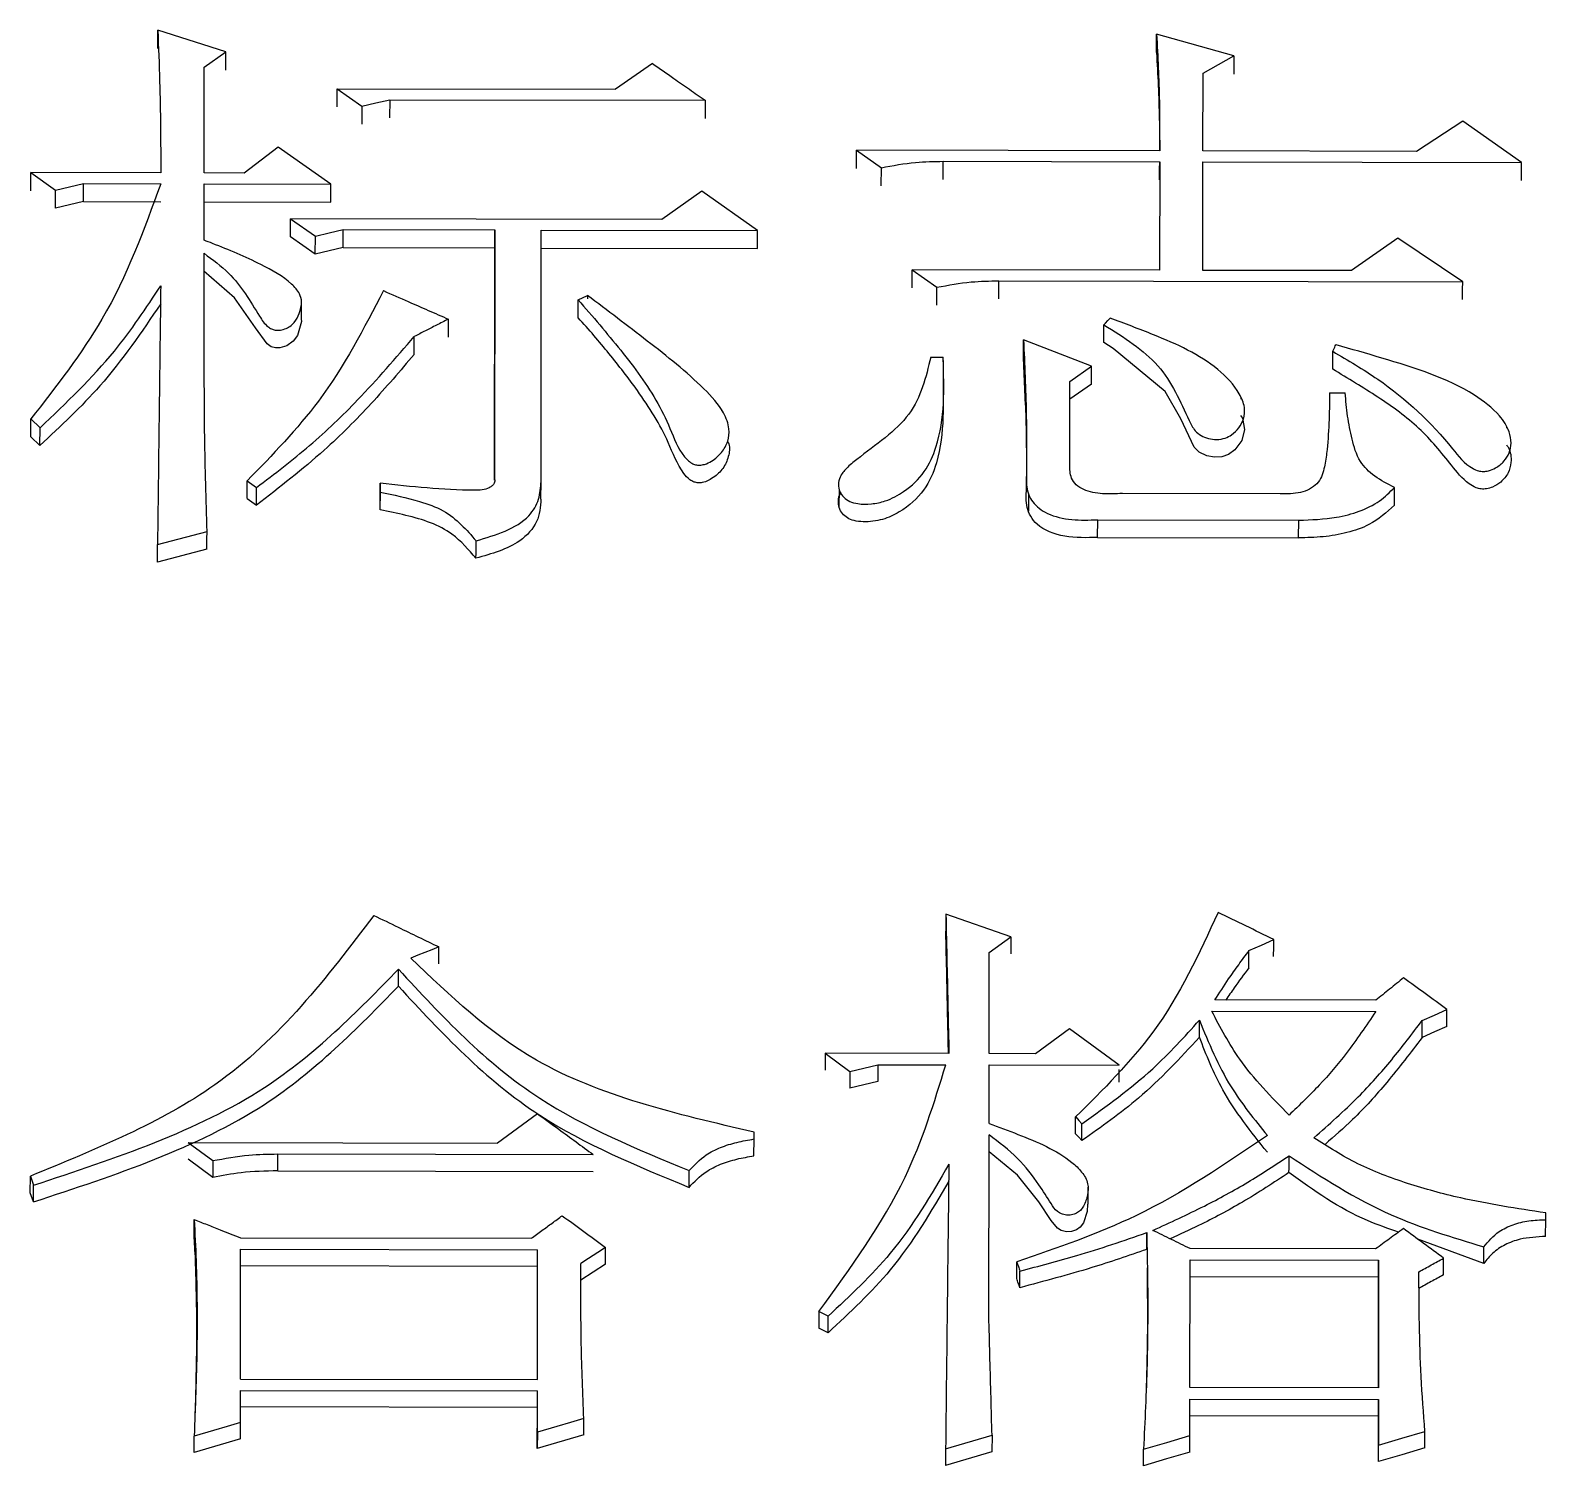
# Model space of a CAD drawing. Header units: millimetres. Extents: x 2271 to 4415, y 823 to 2339.
# Drawn here: x 2764.78 to 2770.08, y 2123.03 to 2128.06 of the extents above; entities that cross this region are included whole.
import ezdxf

# ---------------------------------------------------------------- set-up
doc = ezdxf.new("R2010")
doc.units = ezdxf.units.MM

msp = doc.modelspace()

# ---------------------------------------------------------------- linework, layer by layer
at = {"color": 7, "linetype": 'Continuous', "lineweight": 25}
for p, q in [((2765.4645, 2127.9812), (2765.2265, 2128.057)), ((2768.9909, 2127.9672), (2768.7205, 2128.043)), ((2765.3887, 2127.9285), (2765.4645, 2127.9812)), ((2768.8827, 2127.907), (2768.9909, 2127.9672)), ((2765.3886, 2127.5578), (2765.3887, 2127.9285)), ((2766.9572, 2127.9407), (2766.8274, 2127.8504)), ((2768.8826, 2127.6347), (2768.8827, 2127.907)), ((2765.8536, 2127.7886), (2765.8538, 2127.8521)), ((2765.8538, 2127.8521), (2765.9403, 2127.7915)), ((2765.8538, 2127.8521), (2766.8274, 2127.8504)), ((2766.0377, 2127.814), (2766.0375, 2127.7505)), ((2766.0377, 2127.814), (2767.1411, 2127.812)), ((2769.7913, 2127.7391), (2769.629, 2127.6334)), ((2769.9967, 2127.5948), (2769.7913, 2127.7391)), ((2765.6482, 2127.6483), (2765.5292, 2127.5575)), ((2765.8321, 2127.519), (2765.6482, 2127.6483)), ((2767.6708, 2127.5737), (2767.671, 2127.637)), ((2767.671, 2127.637), (2767.7576, 2127.5762)), ((2768.7311, 2127.635), (2767.671, 2127.637)), ((2769.629, 2127.6334), (2768.8826, 2127.6347)), ((2767.7573, 2127.5129), (2767.7576, 2127.5762)), ((2767.9737, 2127.5352), (2767.9739, 2127.5985)), ((2767.9739, 2127.5985), (2768.7311, 2127.5971)), ((2768.7311, 2127.5971), (2768.7309, 2127.2171)), ((2768.8824, 2127.2168), (2768.8826, 2127.5968)), ((2768.8826, 2127.5968), (2769.9967, 2127.5948)), ((2764.7825, 2127.4957), (2764.7828, 2127.5589)), ((2764.7828, 2127.5589), (2764.8693, 2127.498)), ((2765.2371, 2127.558), (2764.7828, 2127.5589)), ((2764.9664, 2127.4574), (2764.9667, 2127.5206)), ((2764.9667, 2127.5206), (2765.237, 2127.5201)), ((2765.3885, 2127.5198), (2765.8321, 2127.519)), ((2765.3885, 2127.3222), (2765.3885, 2127.5198)), ((2765.5292, 2127.5575), (2765.3886, 2127.5578)), ((2764.8691, 2127.4349), (2764.8693, 2127.498)), ((2767.1301, 2127.4939), (2766.9894, 2127.3954)), ((2767.3248, 2127.3567), (2767.1301, 2127.4939)), ((2764.9664, 2127.4574), (2764.8691, 2127.4349)), ((2764.9664, 2127.4574), (2765.2368, 2127.4569)), ((2765.3883, 2127.4567), (2765.8318, 2127.4558)), ((2765.6911, 2127.3347), (2765.6914, 2127.3977)), ((2765.6914, 2127.3977), (2765.7779, 2127.3367)), ((2766.9894, 2127.3954), (2765.6914, 2127.3977)), ((2765.7776, 2127.2738), (2765.6911, 2127.3347)), ((2765.7776, 2127.2738), (2765.7779, 2127.3367)), ((2765.875, 2127.2964), (2765.8752, 2127.3594)), ((2765.8752, 2127.3594), (2766.4053, 2127.3584)), ((2766.4053, 2127.3584), (2766.4049, 2126.4863)), ((2766.5671, 2126.4783), (2766.5676, 2127.3581)), ((2766.5676, 2127.3581), (2767.3248, 2127.3567)), ((2769.5639, 2127.3298), (2769.4016, 2127.2159)), ((2769.791, 2127.177), (2769.5639, 2127.3298)), ((2765.875, 2127.2964), (2765.7776, 2127.2738)), ((2765.875, 2127.2964), (2766.405, 2127.2954)), ((2766.4047, 2126.4824), (2766.405, 2127.2954)), ((2766.5673, 2127.2951), (2767.3245, 2127.2937)), ((2767.8653, 2127.1559), (2767.8656, 2127.2187)), ((2767.8656, 2127.2187), (2767.9521, 2127.1575)), ((2768.7309, 2127.2171), (2767.8656, 2127.2187)), ((2769.4016, 2127.2159), (2768.8824, 2127.2168)), ((2767.9518, 2127.0948), (2767.9521, 2127.1575)), ((2768.1682, 2127.1173), (2768.1684, 2127.18)), ((2768.1684, 2127.18), (2769.791, 2127.177)), ((2765.7292, 2127.0463), (2765.7294, 2127.1068)), ((2765.7294, 2127.1074), (2765.7294, 2127.1093)), ((2766.6969, 2127.0514), (2766.6972, 2127.114)), ((2766.6973, 2127.1141), (2766.7297, 2127.1293)), ((2766.7296, 2127.1292), (2766.7295, 2127.1171)), ((2768.5358, 2126.9641), (2768.5361, 2127.0266)), ((2766.1236, 2126.9228), (2766.1239, 2126.9853)), ((2768.4928, 2126.8815), (2768.2549, 2126.9737)), ((2767.9302, 2126.9131), (2767.9736, 2126.9131)), ((2767.9735, 2126.9019), (2767.9733, 2126.8507)), ((2768.2614, 2126.7446), (2768.2546, 2126.9113)), ((2769.3363, 2126.871), (2769.3366, 2126.9334)), ((2768.4171, 2126.828), (2768.4928, 2126.8815)), ((2768.4926, 2126.8191), (2768.4168, 2126.7657)), ((2768.4169, 2126.5364), (2768.4171, 2126.828)), ((2769.3257, 2126.7881), (2769.3798, 2126.788)), ((2767.1996, 2126.7254), (2767.1996, 2126.7286)), ((2769.0161, 2126.7663), (2769.0162, 2126.7718)), ((2764.7821, 2126.6347), (2764.7823, 2126.6968)), ((2764.7824, 2126.6967), (2764.8148, 2126.666)), ((2764.8146, 2126.6039), (2764.7821, 2126.6346)), ((2764.8146, 2126.6039), (2764.8148, 2126.666)), ((2769.9458, 2126.6643), (2769.9458, 2126.6695)), ((2768.2655, 2126.5136), (2768.2652, 2126.4517)), ((2765.5392, 2126.4184), (2765.5395, 2126.4802)), ((2765.5395, 2126.4802), (2765.5719, 2126.457)), ((2766.0046, 2126.4716), (2766.0044, 2126.4098)), ((2766.0046, 2126.4408), (2766.0046, 2126.4716)), ((2766.5669, 2126.4164), (2766.5671, 2126.4783)), ((2768.2652, 2126.4517), (2768.2652, 2126.4712)), ((2765.5717, 2126.3952), (2765.5719, 2126.457)), ((2766.0044, 2126.379), (2766.0046, 2126.4408)), ((2766.0044, 2126.379), (2766.0044, 2126.4098)), ((2767.6096, 2126.4517), (2767.6093, 2126.3895)), ((2768.2722, 2126.4361), (2768.2719, 2126.374)), ((2769.1524, 2126.435), (2768.6008, 2126.436)), ((2769.5525, 2126.3956), (2769.5527, 2126.4574)), ((2765.2257, 2126.2572), (2765.3988, 2126.3032)), ((2768.5139, 2126.2821), (2768.5142, 2126.3438)), ((2768.5142, 2126.3438), (2769.2173, 2126.3425)), ((2769.2171, 2126.2808), (2769.2173, 2126.3425)), ((2765.2254, 2126.1957), (2765.2257, 2126.2572)), ((2768.5139, 2126.2821), (2769.2171, 2126.2808)), ((2765.3985, 2126.2416), (2765.2254, 2126.1957)), ((2767.9834, 2124.9638), (2767.9832, 2124.9039)), ((2768.2105, 2124.8849), (2767.9834, 2124.9638)), ((2768.1348, 2124.83), (2768.2105, 2124.8849)), ((2768.1346, 2124.4758), (2768.1348, 2124.83)), ((2769.0432, 2124.7765), (2769.0434, 2124.8362)), ((2766.0684, 2124.7114), (2766.0686, 2124.771)), ((2769.4868, 2124.6624), (2768.9243, 2124.6635)), ((2768.9135, 2124.6241), (2769.4868, 2124.6231)), ((2768.4159, 2124.562), (2768.2968, 2124.4755)), ((2768.5889, 2124.4355), (2768.4159, 2124.562)), ((2768.87, 2124.5333), (2768.8702, 2124.5927)), ((2769.6488, 2124.5319), (2769.649, 2124.5913)), ((2767.5612, 2124.4768), (2767.6477, 2124.4136)), ((2767.9939, 2124.4761), (2767.5612, 2124.4768)), ((2768.2968, 2124.4755), (2768.1346, 2124.4758)), ((2767.6477, 2124.4136), (2767.6475, 2124.3544)), ((2767.6477, 2124.4136), (2767.7451, 2124.4371)), ((2767.7451, 2124.4371), (2767.983, 2124.4366)), ((2768.1344, 2124.2309), (2768.1345, 2124.4363)), ((2768.1345, 2124.4363), (2768.5889, 2124.4355)), ((2768.5888, 2124.4207), (2768.5886, 2124.3763)), ((2767.7449, 2124.3779), (2767.6475, 2124.3544)), ((2766.5551, 2124.2654), (2766.4144, 2124.1628)), ((2768.437, 2124.1952), (2768.4372, 2124.2541)), ((2767.3123, 2124.177), (2767.3123, 2124.2007)), ((2768.134, 2123.5398), (2768.1344, 2124.1913)), ((2765.3327, 2124.1648), (2765.4192, 2124.1013)), ((2765.3327, 2124.1648), (2766.4144, 2124.1628)), ((2767.312, 2124.1182), (2767.3123, 2124.177)), ((2765.419, 2124.0425), (2765.3325, 2124.106)), ((2765.4192, 2124.1013), (2765.419, 2124.0425)), ((2765.6461, 2124.0659), (2765.6464, 2124.1246)), ((2765.6464, 2124.1246), (2766.7497, 2124.1226)), ((2764.7807, 2123.9883), (2764.7809, 2124.047)), ((2764.781, 2124.047), (2764.7917, 2124.0152)), ((2765.6461, 2124.0659), (2766.7495, 2124.0638)), ((2764.7915, 2123.9566), (2764.7807, 2123.9883)), ((2764.7915, 2123.9566), (2764.7917, 2124.0152)), ((2768.4805, 2123.9493), (2768.4807, 2124.0082)), ((2770.0813, 2123.8944), (2770.0813, 2123.9182)), ((2770.0811, 2123.8359), (2770.0813, 2123.8944)), ((2765.3568, 2123.7714), (2765.3539, 2123.8366)), ((2765.5164, 2123.8312), (2766.5332, 2123.8294)), ((2768.6856, 2123.7908), (2768.6859, 2123.8493)), ((2769.8647, 2123.7411), (2769.6342, 2123.8263)), ((2765.5161, 2123.337), (2765.5164, 2123.7915)), ((2765.5164, 2123.7915), (2766.5548, 2123.7896)), ((2766.5545, 2123.3351), (2766.5548, 2123.7896)), ((2766.5546, 2123.7312), (2766.5548, 2123.7896)), ((2769.4863, 2123.7921), (2768.8373, 2123.7933)), ((2766.5546, 2123.7312), (2765.5161, 2123.7332)), ((2766.5543, 2123.3351), (2766.5546, 2123.7312)), ((2766.7926, 2123.7387), (2766.706, 2123.6833)), ((2768.2312, 2123.6885), (2768.2315, 2123.7468)), ((2768.242, 2123.6566), (2768.2423, 2123.7149)), ((2768.837, 2123.3069), (2768.8373, 2123.7536)), ((2768.8373, 2123.7536), (2769.4971, 2123.7524)), ((2769.4971, 2123.7524), (2769.4968, 2123.3057)), ((2768.837, 2123.6953), (2769.4969, 2123.6941)), ((2769.4966, 2123.3057), (2769.4969, 2123.6941)), ((2767.539, 2123.5728), (2767.5388, 2123.5148)), ((2767.5714, 2123.5568), (2767.539, 2123.5728)), ((2767.5712, 2123.4988), (2767.5714, 2123.5568)), ((2767.5712, 2123.4988), (2767.5388, 2123.5147)), ((2765.5161, 2123.337), (2766.5545, 2123.3351)), ((2765.516, 2123.185), (2765.5161, 2123.297)), ((2765.5161, 2123.297), (2766.5545, 2123.2951)), ((2766.5544, 2123.1511), (2766.5545, 2123.2951)), ((2769.4968, 2123.3057), (2768.837, 2123.3069)), ((2766.5543, 2123.2374), (2765.516, 2123.2393)), ((2766.5542, 2123.0935), (2766.5543, 2123.2374)), ((2768.8369, 2123.1388), (2768.837, 2123.2669)), ((2768.837, 2123.2669), (2769.4968, 2123.2657)), ((2769.4968, 2123.2657), (2769.4967, 2123.1056)), ((2766.7165, 2123.1412), (2766.7167, 2123.1988)), ((2768.8369, 2123.2093), (2769.4966, 2123.2081)), ((2769.4965, 2123.0481), (2769.4966, 2123.2081)), ((2765.3535, 2123.0798), (2765.3537, 2123.1372)), ((2765.5157, 2123.1274), (2765.3535, 2123.0798)), ((2766.5544, 2123.1511), (2766.5542, 2123.0935)), ((2766.7165, 2123.1412), (2766.5542, 2123.0935)), ((2767.9823, 2123.0923), (2768.1446, 2123.1401)), ((2768.1446, 2123.1401), (2768.1443, 2123.0826)), ((2768.1443, 2123.0826), (2767.982, 2123.0349)), ((2768.6743, 2123.0336), (2768.6746, 2123.0911)), ((2769.4965, 2123.0481), (2769.4967, 2123.1056))]:
    msp.add_line(p, q, dxfattribs=at)
at = {"color": 7, "linetype": 'Continuous', "lineweight": 25, "flags": 128}
for points in [[(2765.2263, 2127.9932), (2765.2264, 2128.0289), (2765.2265, 2128.057)], [(2768.7202, 2127.9792), (2768.7204, 2128.0149), (2768.7205, 2128.043)], [(2765.4642, 2127.9174), (2765.4644, 2127.9531), (2765.4645, 2127.9812)], [(2768.9909, 2127.9672), (2768.9908, 2127.9314), (2768.9906, 2127.9034)], [(2765.9403, 2127.7915), (2765.9402, 2127.7559), (2765.9401, 2127.728)], [(2765.9403, 2127.7915), (2765.989, 2127.8028), (2766.0377, 2127.814)], [(2767.1411, 2127.812), (2767.1409, 2127.7764), (2767.1408, 2127.7485)], [(2768.7309, 2127.5339), (2768.731, 2127.5693), (2768.7311, 2127.5971)], [(2769.9965, 2127.5315), (2769.9966, 2127.5669), (2769.9967, 2127.5948)], [(2764.8693, 2127.498), (2764.918, 2127.5093), (2764.9667, 2127.5206)], [(2765.8318, 2127.4558), (2765.8319, 2127.4912), (2765.8321, 2127.519)], [(2765.7779, 2127.3367), (2765.8266, 2127.3481), (2765.8752, 2127.3594)], [(2766.405, 2127.2954), (2766.4052, 2127.3307), (2766.4053, 2127.3584)], [(2767.3245, 2127.2937), (2767.3247, 2127.329), (2767.3248, 2127.3567)], [(2765.7279, 2127.0462), (2765.7291, 2127.038), (2765.7148, 2126.9894), (2765.7006, 2126.9686), (2765.6782, 2126.9524), (2765.6538, 2126.9453), (2765.6381, 2126.9452), (2765.6234, 2126.9496), (2765.6092, 2126.9593), (2765.5687, 2127.0155), (2765.4955, 2127.121), (2765.3882, 2127.2137), (2765.3882, 2127.2137)], [(2769.7908, 2127.1143), (2769.7909, 2127.1494), (2769.791, 2127.177)], [(2766.2429, 2127.0462), (2766.2428, 2127.0112), (2766.2426, 2126.9836)], [(2768.5361, 2127.0267), (2768.5417, 2127.0326), (2768.5497, 2127.0411), (2768.5578, 2127.0496)], [(2768.2546, 2126.9113), (2768.2548, 2126.9462), (2768.2549, 2126.9737)], [(2769.0143, 2126.7086), (2769.0203, 2126.6992), (2769.0281, 2126.66), (2769.018, 2126.6209), (2768.9941, 2126.5889), (2768.9716, 2126.5729), (2768.9482, 2126.5648), (2768.9227, 2126.5632), (2768.8956, 2126.568), (2768.8695, 2126.5806), (2768.8521, 2126.5977), (2768.8054, 2126.6975), (2768.7499, 2126.7929), (2768.5687, 2126.9437), (2768.5358, 2126.9641), (2768.5358, 2126.9641)], [(2768.4926, 2126.8191), (2768.4927, 2126.8541), (2768.4928, 2126.8815)], [(2765.5392, 2126.4183), (2765.5475, 2126.4125), (2765.5557, 2126.4066), (2765.5717, 2126.3952)], [(2765.3985, 2126.2416), (2765.3987, 2126.2761), (2765.3988, 2126.3032)], [(2766.3396, 2126.2091), (2766.3397, 2126.2268), (2766.3398, 2126.2446), (2766.3399, 2126.2706)], [(2768.2105, 2124.8849), (2768.2104, 2124.8514), (2768.2103, 2124.8251)], [(2769.0434, 2124.8362), (2769.0867, 2124.8558), (2769.13, 2124.8753)], [(2769.1297, 2124.8156), (2769.1299, 2124.849), (2769.13, 2124.8753)], [(2766.2093, 2124.8493), (2766.185, 2124.8395), (2766.1606, 2124.8297), (2766.1363, 2124.82), (2766.1119, 2124.8102)], [(2766.2091, 2124.7896), (2766.2092, 2124.823), (2766.2093, 2124.8493)], [(2769.649, 2124.5913), (2769.6923, 2124.6109), (2769.7356, 2124.6305)], [(2769.7354, 2124.571), (2769.7355, 2124.6043), (2769.7356, 2124.6305)], [(2769.7354, 2124.571), (2769.6921, 2124.5515), (2769.6488, 2124.5319)], [(2767.5612, 2124.4768), (2767.5611, 2124.4437), (2767.561, 2124.4176)], [(2767.7451, 2124.4371), (2767.745, 2124.4039), (2767.7449, 2124.3779)], [(2768.4373, 2124.2541), (2768.4481, 2124.2422), (2768.4589, 2124.2303)], [(2768.4587, 2124.1714), (2768.4479, 2124.1832), (2768.4371, 2124.1951)], [(2768.4587, 2124.1714), (2768.4588, 2124.1929), (2768.4589, 2124.2116), (2768.4589, 2124.2303)], [(2768.4786, 2123.9493), (2768.478, 2123.9232), (2768.4645, 2123.8837), (2768.4534, 2123.8687), (2768.4398, 2123.8587), (2768.4228, 2123.8531), (2768.4048, 2123.8523), (2768.387, 2123.8567), (2768.3735, 2123.865), (2768.3511, 2123.8922), (2768.3084, 2123.9576), (2768.2335, 2124.0505), (2768.1342, 2124.1325), (2768.1342, 2124.1325)], [(2769.1834, 2124.0594), (2769.1835, 2124.0747), (2769.1835, 2124.09), (2769.1837, 2124.1181)], [(2767.0848, 2124.0078), (2767.0849, 2124.0243), (2767.0849, 2124.0407), (2767.085, 2124.0665)], [(2765.3539, 2123.8366), (2765.3541, 2123.8694), (2765.3542, 2123.8951)], [(2766.7926, 2123.7387), (2766.7927, 2123.7714), (2766.7928, 2123.7971)], [(2769.724, 2123.7016), (2769.7242, 2123.7342), (2769.7243, 2123.7599)], [(2769.8647, 2123.7411), (2769.8648, 2123.7573), (2769.8648, 2123.7735), (2769.8649, 2123.7994)], [(2769.4969, 2123.6941), (2769.497, 2123.7267), (2769.4971, 2123.7524)], [(2766.5543, 2123.2374), (2766.5544, 2123.2697), (2766.5545, 2123.2951)], [(2769.4966, 2123.2081), (2769.4967, 2123.2404), (2769.4968, 2123.2657)], [(2765.516, 2123.185), (2765.469, 2123.1712), (2765.4219, 2123.1573), (2765.3537, 2123.1372)], [(2765.5157, 2123.1274), (2765.5159, 2123.1597), (2765.516, 2123.185)], [(2766.7167, 2123.1988), (2766.6697, 2123.185), (2766.6227, 2123.1711), (2766.5544, 2123.1511)], [(2768.6746, 2123.0911), (2768.7557, 2123.115), (2768.8369, 2123.1388)], [(2768.8366, 2123.0814), (2768.8368, 2123.1135), (2768.8369, 2123.1388)], [(2769.4967, 2123.1056), (2769.5778, 2123.1295), (2769.659, 2123.1534)], [(2769.6587, 2123.0958), (2769.6589, 2123.1281), (2769.659, 2123.1534)], [(2767.9823, 2123.0923), (2767.9821, 2123.0602), (2767.982, 2123.0349)], [(2768.8366, 2123.0814), (2768.7555, 2123.0575), (2768.6743, 2123.0336)], [(2769.6587, 2123.0958), (2769.5776, 2123.072), (2769.4965, 2123.0481)]]:
    msp.add_lwpolyline(points, dxfattribs=at)
at = {"color": 7, "linetype": 'Continuous', "lineweight": 25}
for points, knots in [([(2765.2265, 2128.057), (2765.229, 2127.9974), (2765.2336, 2127.8847), (2765.2365, 2127.7184), (2765.2369, 2127.6115), (2765.2371, 2127.558)], [0, 0, 0, 0, 0.3593273, 0.679648, 1, 1, 1, 1]), ([(2768.7205, 2128.043), (2768.7246, 2127.9646), (2768.7301, 2127.8575), (2768.731, 2127.7213), (2768.7311, 2127.6638), (2768.7311, 2127.635)], [0, 0, 0, 0, 0.578075, 0.789032, 1, 1, 1, 1]), ([(2768.7202, 2127.9792), (2768.7243, 2127.9015), (2768.7298, 2127.7949), (2768.7307, 2127.68), (2768.7307, 2127.643), (2768.7308, 2127.635)], [0, 0, 0, 0, 0.678259, 0.930875, 1, 1, 1, 1]), ([(2766.9572, 2127.9407), (2766.9819, 2127.9234), (2767.0249, 2127.8934), (2767.0862, 2127.8504), (2767.1228, 2127.8248), (2767.1411, 2127.812)], [0, 0, 0, 0, 0.403163, 0.701581, 1, 1, 1, 1]), ([(2767.7576, 2127.5762), (2767.7973, 2127.5836), (2767.8685, 2127.597), (2767.9416, 2127.598), (2767.9739, 2127.5985)], [0, 0, 0, 0, 0.5588348, 1, 1, 1, 1]), ([(2765.237, 2127.5201), (2765.1785, 2127.3589), (2765.0733, 2127.0695), (2764.8717, 2126.8112), (2764.7823, 2126.6968)], [0, 0, 0, 0, 0.556928, 1, 1, 1, 1]), ([(2765.3885, 2127.2766), (2765.4186, 2127.2542), (2765.5026, 2127.192), (2765.5573, 2127.0955), (2765.6016, 2127.0265), (2765.6231, 2127.0115), (2765.6369, 2127.0074), (2765.6531, 2127.007), (2765.6711, 2127.011), (2765.6899, 2127.0203), (2765.7092, 2127.0384), (2765.723, 2127.0684), (2765.7328, 2127.1028), (2765.7228, 2127.1395), (2765.6788, 2127.1887), (2765.5729, 2127.2472), (2765.4664, 2127.2927), (2765.3983, 2127.3185), (2765.3885, 2127.3223)], [0, 0, 0, 0, 0.116871, 0.325816, 0.377763, 0.393042, 0.405913, 0.418739, 0.43816, 0.458042, 0.481142, 0.522235, 0.572498, 0.606835, 0.655416, 0.785822, 0.968991, 1, 1, 1, 1]), ([(2765.3988, 2126.3032), (2765.3956, 2126.4139), (2765.3892, 2126.6323), (2765.3893, 2126.9567), (2765.3887, 2127.17), (2765.3884, 2127.2766)], [0, 0, 0, 0, 0.339409, 0.669697, 1, 1, 1, 1]), ([(2764.8148, 2126.666), (2764.9062, 2126.7531), (2765.0686, 2126.908), (2765.1857, 2127.0851), (2765.2369, 2127.1625)], [0, 0, 0, 0, 0.562943, 1, 1, 1, 1]), ([(2765.2369, 2127.1625), (2765.2355, 2127.0545), (2765.2329, 2126.8503), (2765.2292, 2126.5485), (2765.2269, 2126.3543), (2765.2257, 2126.2572)], [0, 0, 0, 0, 0.359691, 0.679842, 1, 1, 1, 1]), ([(2767.9521, 2127.1575), (2767.9918, 2127.1651), (2768.063, 2127.1785), (2768.1362, 2127.1796), (2768.1684, 2127.18)], [0, 0, 0, 0, 0.558835, 1, 1, 1, 1]), ([(2765.2367, 2127.0998), (2765.1703, 2127.0017), (2765.0512, 2126.8253), (2764.8872, 2126.6719), (2764.8146, 2126.6039)], [0, 0, 0, 0, 0.5567847, 1, 1, 1, 1]), ([(2766.0157, 2127.1459), (2765.9478, 2127.0136), (2765.8257, 2126.7759), (2765.6274, 2126.5711), (2765.5395, 2126.4802)], [0, 0, 0, 0, 0.556366, 1, 1, 1, 1]), ([(2766.0158, 2127.1459), (2766.0448, 2127.1331), (2766.0972, 2127.1101), (2766.1729, 2127.0769), (2766.2196, 2127.0564), (2766.2429, 2127.0462)], [0, 0, 0, 0, 0.384003, 0.692002, 1, 1, 1, 1]), ([(2766.6972, 2127.114), (2766.7475, 2127.0556), (2766.8481, 2126.9386), (2766.9627, 2126.7845), (2767.0248, 2126.6522), (2767.0528, 2126.5759), (2767.0922, 2126.5424), (2767.1071, 2126.5358), (2767.1229, 2126.5343), (2767.143, 2126.5382), (2767.1709, 2126.5521), (2767.2007, 2126.5792), (2767.2237, 2126.6181), (2767.2275, 2126.6672), (2767.2033, 2126.7329), (2767.1059, 2126.8385), (2766.9393, 2126.9703), (2766.7996, 2127.0762), (2766.7296, 2127.1292)], [0, 0, 0, 0, 0.145891, 0.291849, 0.364927, 0.438142, 0.44971, 0.457489, 0.465326, 0.474777, 0.490325, 0.518028, 0.547422, 0.577066, 0.617258, 0.685726, 0.842509, 1, 1, 1, 1]), ([(2766.2429, 2127.0462), (2766.229, 2127.0391), (2766.2022, 2127.0254), (2766.1625, 2127.0051), (2766.1367, 2126.9919), (2766.1239, 2126.9853)], [0, 0, 0, 0, 0.350983, 0.675492, 1, 1, 1, 1]), ([(2767.2199, 2126.6179), (2767.2205, 2126.617), (2767.2285, 2126.6024), (2767.2254, 2126.5699), (2767.2097, 2126.5284), (2767.1814, 2126.4989), (2767.1545, 2126.4815), (2767.1341, 2126.474), (2767.1165, 2126.4724), (2767.1009, 2126.4758), (2767.0829, 2126.4866), (2767.0446, 2126.5307), (2767.0063, 2126.643), (2766.9168, 2126.783), (2766.8062, 2126.9261), (2766.7345, 2127.01), (2766.6971, 2127.0512), (2766.6969, 2127.0514)], [0, 0, 0, 0, 0.003691, 0.055249, 0.107103, 0.155096, 0.181376, 0.202439, 0.215763, 0.229188, 0.245412, 0.276833, 0.413081, 0.64623, 0.82286, 0.999061, 1, 1, 1, 1]), ([(2768.5361, 2127.0266), (2768.6058, 2126.9826), (2768.7466, 2126.8936), (2768.8078, 2126.7447), (2768.8498, 2126.6593), (2768.8746, 2126.6376), (2768.9014, 2126.6272), (2768.9311, 2126.6237), (2768.9598, 2126.6282), (2768.987, 2126.6426), (2769.0094, 2126.6656), (2769.0273, 2126.6984), (2769.0306, 2126.7407), (2769.0032, 2126.8028), (2768.9107, 2126.9043), (2768.741, 2126.9813), (2768.6085, 2127.0307), (2768.5578, 2127.0496)], [0, 0, 0, 0, 0.175532, 0.354652, 0.388166, 0.407747, 0.427401, 0.446675, 0.466945, 0.484382, 0.511375, 0.539761, 0.574487, 0.616876, 0.705288, 0.887115, 1, 1, 1, 1]), ([(2765.5719, 2126.457), (2765.6351, 2126.505), (2765.7616, 2126.6011), (2765.9457, 2126.7786), (2766.0593, 2126.9104), (2766.1239, 2126.9853)], [0, 0, 0, 0, 0.301686, 0.603479, 1, 1, 1, 1]), ([(2768.2549, 2126.9737), (2768.2589, 2126.8875), (2768.2644, 2126.7679), (2768.2654, 2126.6143), (2768.2654, 2126.5472), (2768.2655, 2126.5136)], [0, 0, 0, 0, 0.563388, 0.781688, 1, 1, 1, 1]), ([(2769.3365, 2126.9335), (2769.3901, 2126.9019), (2769.5521, 2126.8066), (2769.7054, 2126.6617), (2769.7996, 2126.5353), (2769.8445, 2126.5149), (2769.8636, 2126.5125), (2769.8848, 2126.5155), (2769.9108, 2126.5266), (2769.9372, 2126.5479), (2769.956, 2126.5783), (2769.9623, 2126.6143), (2769.954, 2126.66), (2769.9145, 2126.721), (2769.7775, 2126.8276), (2769.5676, 2126.8929), (2769.4013, 2126.9414), (2769.3476, 2126.9564), (2769.3474, 2126.9564)], [0, 0, 0, 0, 0.116247, 0.351545, 0.417544, 0.429973, 0.440276, 0.450545, 0.466961, 0.490877, 0.515258, 0.540732, 0.570374, 0.616263, 0.689834, 0.900866, 0.999645, 1, 1, 1, 1]), ([(2769.3366, 2126.9335), (2769.3375, 2126.9354), (2769.3398, 2126.9402), (2769.3434, 2126.9479), (2769.3461, 2126.9536), (2769.3474, 2126.9564)], [0, 0, 0, 0, 0.254517, 0.627308, 1, 1, 1, 1]), ([(2766.1236, 2126.9228), (2766.0744, 2126.8652), (2765.9759, 2126.7498), (2765.7969, 2126.5695), (2765.6526, 2126.4579), (2765.5717, 2126.3952)], [0, 0, 0, 0, 0.30485, 0.609852, 1, 1, 1, 1]), ([(2767.9302, 2126.9131), (2767.9135, 2126.843), (2767.8799, 2126.7011), (2767.7225, 2126.596), (2767.6362, 2126.5269), (2767.6123, 2126.4969), (2767.6056, 2126.4677), (2767.6108, 2126.443), (2767.6244, 2126.4219), (2767.6466, 2126.4068), (2767.6806, 2126.3982), (2767.7238, 2126.3981), (2767.7807, 2126.4103), (2767.848, 2126.4468), (2767.9137, 2126.5108), (2767.9818, 2126.6672), (2767.9771, 2126.8057), (2767.9737, 2126.9105), (2767.9736, 2126.9131)], [0, 0, 0, 0, 0.166504, 0.336724, 0.370752, 0.398964, 0.419703, 0.440426, 0.457689, 0.47508, 0.493882, 0.523591, 0.555072, 0.603251, 0.674686, 0.747919, 0.993855, 1, 1, 1, 1]), ([(2767.9733, 2126.8507), (2767.9741, 2126.8013), (2767.9758, 2126.6986), (2767.9623, 2126.5615), (2767.9123, 2126.445), (2767.8398, 2126.3781), (2767.7629, 2126.3423), (2767.7059, 2126.3348), (2767.6638, 2126.3398), (2767.638, 2126.3495), (2767.6195, 2126.3656), (2767.6085, 2126.3868), (2767.6064, 2126.4111), (2767.6094, 2126.429), (2767.6159, 2126.4367), (2767.6161, 2126.4371)], [0, 0, 0, 0, 0.1958678, 0.4078392, 0.5410131, 0.6749708, 0.7447772, 0.8151436, 0.8489994, 0.8754721, 0.9021057, 0.9325805, 0.9634878, 0.9983464, 1, 1, 1, 1]), ([(2769.9443, 2126.6066), (2769.9463, 2126.6036), (2769.9589, 2126.5849), (2769.9627, 2126.5497), (2769.9526, 2126.5072), (2769.9283, 2126.4773), (2769.9002, 2126.4593), (2769.8759, 2126.4517), (2769.8556, 2126.4508), (2769.834, 2126.4565), (2769.7938, 2126.4816), (2769.7346, 2126.5567), (2769.6452, 2126.6682), (2769.4956, 2126.7751), (2769.3896, 2126.8389), (2769.3363, 2126.871)], [0, 0, 0, 0, 0.012666, 0.080282, 0.127748, 0.175443, 0.211289, 0.234054, 0.25233, 0.270653, 0.300482, 0.402631, 0.601518, 0.799462, 1, 1, 1, 1]), ([(2769.3257, 2126.7881), (2769.3244, 2126.7173), (2769.3228, 2126.6281), (2769.3076, 2126.5219), (2769.2883, 2126.4668), (2769.2241, 2126.4337), (2769.1767, 2126.4346), (2769.1524, 2126.435)], [0, 0, 0, 0, 0.490042, 0.617207, 0.745492, 0.869777, 1, 1, 1, 1]), ([(2769.5527, 2126.4574), (2769.5285, 2126.4693), (2769.4807, 2126.4927), (2769.4244, 2126.5513), (2769.4026, 2126.6265), (2769.3873, 2126.7069), (2769.3823, 2126.7609), (2769.3798, 2126.788)], [0, 0, 0, 0, 0.1777081, 0.35, 0.5672223, 0.7837017, 1, 1, 1, 1]), ([(2768.2617, 2126.7455), (2768.2619, 2126.7385), (2768.2628, 2126.71), (2768.2644, 2126.6355), (2768.2649, 2126.5676), (2768.2652, 2126.5148), (2768.2652, 2126.4854), (2768.2652, 2126.4694)], [0, 0, 0, 0, 0.116649, 0.47396, 0.745245, 0.861782, 1, 1, 1, 1]), ([(2768.2655, 2126.5136), (2768.2644, 2126.4954), (2768.2622, 2126.4588), (2768.2825, 2126.4036), (2768.3402, 2126.3592), (2768.4241, 2126.3414), (2768.484, 2126.343), (2768.5142, 2126.3438)], [0, 0, 0, 0, 0.177715, 0.356357, 0.541048, 0.768767, 1, 1, 1, 1]), ([(2768.6008, 2126.436), (2768.5778, 2126.4349), (2768.5321, 2126.4327), (2768.4739, 2126.4426), (2768.4377, 2126.4654), (2768.4168, 2126.4957), (2768.4169, 2126.5205), (2768.4169, 2126.5364)], [0, 0, 0, 0, 0.261231, 0.519065, 0.649006, 0.774532, 1, 1, 1, 1]), ([(2766.4047, 2126.4862), (2766.4051, 2126.4837), (2766.406, 2126.4788), (2766.4034, 2126.4705), (2766.3969, 2126.4627), (2766.383, 2126.4537), (2766.361, 2126.4474), (2766.2321, 2126.4469), (2766.1138, 2126.4597), (2766.0046, 2126.4716)], [0, 0, 0, 0, 0.022685, 0.043674, 0.073631, 0.104665, 0.167541, 0.232295, 1, 1, 1, 1]), ([(2766.3399, 2126.2706), (2766.3744, 2126.2807), (2766.4423, 2126.3004), (2766.5254, 2126.3485), (2766.5631, 2126.415), (2766.5658, 2126.4573), (2766.5671, 2126.4783)], [0, 0, 0, 0, 0.291823, 0.574939, 0.78881, 1, 1, 1, 1]), ([(2766.0046, 2126.4408), (2766.0509, 2126.4311), (2766.1266, 2126.4151), (2766.227, 2126.3798), (2766.2901, 2126.328), (2766.3234, 2126.2896), (2766.3399, 2126.2706)], [0, 0, 0, 0, 0.348609, 0.571047, 0.787247, 1, 1, 1, 1]), ([(2766.5669, 2126.4164), (2766.5649, 2126.3895), (2766.561, 2126.3349), (2766.4827, 2126.25), (2766.3946, 2126.2248), (2766.3396, 2126.2091)], [0, 0, 0, 0, 0.2693513, 0.5445878, 1, 1, 1, 1]), ([(2768.5139, 2126.2821), (2768.4756, 2126.2811), (2768.4004, 2126.2792), (2768.2992, 2126.3164), (2768.2617, 2126.3871), (2768.264, 2126.4302), (2768.2652, 2126.4517)], [0, 0, 0, 0, 0.294884, 0.578391, 0.790125, 1, 1, 1, 1]), ([(2769.2173, 2126.3425), (2769.2617, 2126.344), (2769.3345, 2126.3465), (2769.4301, 2126.3718), (2769.5022, 2126.4064), (2769.536, 2126.4406), (2769.5527, 2126.4574)], [0, 0, 0, 0, 0.347259, 0.569852, 0.787887, 1, 1, 1, 1]), ([(2766.3396, 2126.2091), (2766.3141, 2126.2391), (2766.2717, 2126.289), (2766.1817, 2126.3366), (2766.0942, 2126.3602), (2766.0344, 2126.3728), (2766.0044, 2126.379)], [0, 0, 0, 0, 0.329928, 0.549099, 0.773856, 1, 1, 1, 1]), ([(2769.5525, 2126.3956), (2769.5248, 2126.3703), (2769.4787, 2126.3279), (2769.3864, 2126.2972), (2769.303, 2126.2825), (2769.2458, 2126.2814), (2769.2171, 2126.2808)], [0, 0, 0, 0, 0.3290567, 0.5500366, 0.7744123, 1, 1, 1, 1]), ([(2765.9822, 2124.9596), (2765.8182, 2124.7434), (2765.5197, 2124.3499), (2765.0104, 2124.1411), (2764.7809, 2124.047)], [0, 0, 0, 0, 0.549466, 1, 1, 1, 1]), ([(2765.9822, 2124.9596), (2766.0107, 2124.9457), (2766.0628, 2124.9204), (2766.1385, 2124.8837), (2766.1857, 2124.8608), (2766.2093, 2124.8493)], [0, 0, 0, 0, 0.376897, 0.688448, 1, 1, 1, 1]), ([(2767.9834, 2124.9638), (2767.9847, 2124.9052), (2767.987, 2124.7949), (2767.9906, 2124.6323), (2767.9928, 2124.5281), (2767.9939, 2124.4761)], [0, 0, 0, 0, 0.360863, 0.680431, 1, 1, 1, 1]), ([(2768.9353, 2124.9699), (2768.8692, 2124.8255), (2768.7504, 2124.5658), (2768.5335, 2124.35), (2768.4372, 2124.2541)], [0, 0, 0, 0, 0.555743, 1, 1, 1, 1]), ([(2769.13, 2124.8753), (2769.0975, 2124.8911), (2769.0327, 2124.9226), (2768.9678, 2124.9541), (2768.9353, 2124.9699)], [0, 0, 0, 0, 0.500001, 1, 1, 1, 1]), ([(2767.9924, 2124.4761), (2767.9916, 2124.5151), (2767.9896, 2124.6061), (2767.9865, 2124.7487), (2767.9843, 2124.8522), (2767.9832, 2124.9039)], [0, 0, 0, 0, 0.273101, 0.636549, 1, 1, 1, 1]), ([(2768.9243, 2124.6635), (2768.9401, 2124.6881), (2768.9667, 2124.7298), (2769.0073, 2124.787), (2769.0314, 2124.8198), (2769.0434, 2124.8362)], [0, 0, 0, 0, 0.420893, 0.710402, 1, 1, 1, 1]), ([(2764.7917, 2124.0152), (2765.0794, 2124.1103), (2765.5865, 2124.2779), (2765.923, 2124.6221), (2766.0686, 2124.771)], [0, 0, 0, 0, 0.567325, 1, 1, 1, 1]), ([(2766.0686, 2124.771), (2766.2199, 2124.6075), (2766.4944, 2124.311), (2766.9021, 2124.1422), (2767.085, 2124.0665)], [0, 0, 0, 0, 0.5512472, 1, 1, 1, 1]), ([(2767.3123, 2124.2007), (2767.0413, 2124.2641), (2766.5646, 2124.3756), (2766.2484, 2124.6792), (2766.1119, 2124.8102)], [0, 0, 0, 0, 0.568428, 1, 1, 1, 1]), ([(2769.0432, 2124.7765), (2769.0256, 2124.753), (2768.9978, 2124.7158), (2768.9723, 2124.6775), (2768.9629, 2124.6634)], [0, 0, 0, 0, 0.63192, 1, 1, 1, 1]), ([(2764.7915, 2123.9566), (2765.0792, 2124.0515), (2765.5861, 2124.2189), (2765.9227, 2124.5627), (2766.0683, 2124.7114)], [0, 0, 0, 0, 0.567431, 1, 1, 1, 1]), ([(2766.0684, 2124.7114), (2766.2197, 2124.5481), (2766.4943, 2124.2519), (2766.9019, 2124.0834), (2767.0848, 2124.0078)], [0, 0, 0, 0, 0.551151, 1, 1, 1, 1]), ([(2769.5842, 2124.7409), (2769.568, 2124.7278), (2769.5355, 2124.7017), (2769.5031, 2124.6755), (2769.4868, 2124.6624)], [0, 0, 0, 0, 0.500001, 1, 1, 1, 1]), ([(2769.7356, 2124.6305), (2769.7104, 2124.6489), (2769.6599, 2124.6857), (2769.6095, 2124.7225), (2769.5842, 2124.7409)], [0, 0, 0, 0, 0.500001, 1, 1, 1, 1]), ([(2769.1837, 2124.2606), (2769.1219, 2124.3238), (2769.0122, 2124.436), (2768.9435, 2124.5669), (2768.9135, 2124.6241)], [0, 0, 0, 0, 0.563444, 1, 1, 1, 1]), ([(2769.4868, 2124.6231), (2769.4534, 2124.5737), (2769.3936, 2124.485), (2769.2914, 2124.364), (2769.2197, 2124.2951), (2769.1837, 2124.2606)], [0, 0, 0, 0, 0.385333, 0.691685, 1, 1, 1, 1]), ([(2768.4589, 2124.2303), (2768.545, 2124.2921), (2768.6977, 2124.4017), (2768.8178, 2124.5346), (2768.8702, 2124.5927)], [0, 0, 0, 0, 0.56336, 1, 1, 1, 1]), ([(2768.8702, 2124.5927), (2768.9024, 2124.5134), (2768.9603, 2124.3708), (2769.0626, 2124.2453), (2769.108, 2124.1896)], [0, 0, 0, 0, 0.556662, 1, 1, 1, 1]), ([(2769.2703, 2124.1814), (2769.3233, 2124.2281), (2769.4215, 2124.3144), (2769.5449, 2124.4536), (2769.6143, 2124.5453), (2769.649, 2124.5913)], [0, 0, 0, 0, 0.37017, 0.684341, 1, 1, 1, 1]), ([(2768.87, 2124.5333), (2768.8023, 2124.4598), (2768.6806, 2124.3278), (2768.5269, 2124.2194), (2768.4587, 2124.1714)], [0, 0, 0, 0, 0.55642, 1, 1, 1, 1]), ([(2769.1077, 2124.1308), (2769.051, 2124.2019), (2768.9502, 2124.3283), (2768.8944, 2124.471), (2768.87, 2124.5333)], [0, 0, 0, 0, 0.5629901, 1, 1, 1, 1]), ([(2769.6488, 2124.5319), (2769.6085, 2124.4792), (2769.5331, 2124.3805), (2769.4203, 2124.2549), (2769.3421, 2124.1866), (2769.3095, 2124.1582)], [0, 0, 0, 0, 0.400337, 0.750384, 1, 1, 1, 1]), ([(2767.539, 2123.5728), (2767.6505, 2123.7262), (2767.8486, 2123.9988), (2767.9421, 2124.3034), (2767.983, 2124.4366)], [0, 0, 0, 0, 0.562636, 1, 1, 1, 1]), ([(2766.5551, 2124.2654), (2766.5798, 2124.2473), (2766.6246, 2124.2145), (2766.6895, 2124.1668), (2766.7297, 2124.1373), (2766.7497, 2124.1226)], [0, 0, 0, 0, 0.380765, 0.690382, 1, 1, 1, 1]), ([(2768.1344, 2124.2309), (2768.1681, 2124.2186), (2768.2695, 2124.1814), (2768.3874, 2124.1307), (2768.4603, 2124.0626), (2768.4831, 2124.0228), (2768.4794, 2123.9807), (2768.47, 2123.9489), (2768.4551, 2123.9273), (2768.4406, 2123.9164), (2768.4233, 2123.9108), (2768.4047, 2123.91), (2768.3872, 2123.9141), (2768.3671, 2123.9272), (2768.3429, 2123.963), (2768.3029, 2124.0274), (2768.2375, 2124.1135), (2768.1692, 2124.1651), (2768.1344, 2124.1913)], [0, 0, 0, 0, 0.104455, 0.314538, 0.365413, 0.416689, 0.461691, 0.509286, 0.529557, 0.546773, 0.564037, 0.580954, 0.598429, 0.614262, 0.652197, 0.737834, 0.86664, 1, 1, 1, 1]), ([(2769.108, 2124.1896), (2768.9602, 2124.0886), (2768.694, 2123.9066), (2768.3738, 2123.796), (2768.2315, 2123.7468)], [0, 0, 0, 0, 0.555385, 1, 1, 1, 1]), ([(2770.0813, 2123.9182), (2769.9815, 2123.9334), (2769.8174, 2123.9585), (2769.598, 2124.0188), (2769.4211, 2124.0847), (2769.3202, 2124.1493), (2769.2703, 2124.1814)], [0, 0, 0, 0, 0.344082, 0.565383, 0.784584, 1, 1, 1, 1]), ([(2767.085, 2124.0665), (2767.1034, 2124.086), (2767.1341, 2124.1185), (2767.1951, 2124.1486), (2767.252, 2124.1666), (2767.2921, 2124.1735), (2767.3123, 2124.177)], [0, 0, 0, 0, 0.329917, 0.550134, 0.774051, 1, 1, 1, 1]), ([(2765.4192, 2124.1012), (2765.461, 2124.1089), (2765.5359, 2124.1227), (2765.6126, 2124.124), (2765.6464, 2124.1246)], [0, 0, 0, 0, 0.5590432, 1, 1, 1, 1]), ([(2767.0848, 2124.0078), (2767.1032, 2124.0273), (2767.1339, 2124.0598), (2767.1948, 2124.0898), (2767.2518, 2124.1078), (2767.2919, 2124.1147), (2767.312, 2124.1182)], [0, 0, 0, 0, 0.329802, 0.55002, 0.773982, 1, 1, 1, 1]), ([(2767.9937, 2124.0886), (2767.9316, 2123.9816), (2767.82, 2123.7891), (2767.6478, 2123.6282), (2767.5714, 2123.5568)], [0, 0, 0, 0, 0.556097, 1, 1, 1, 1]), ([(2767.9937, 2124.0886), (2767.993, 2124.0283), (2767.9909, 2123.8473), (2767.987, 2123.5158), (2767.9839, 2123.2432), (2767.9823, 2123.0923)], [0, 0, 0, 0, 0.1825466, 0.547641, 1, 1, 1, 1]), ([(2768.7075, 2123.8572), (2768.7679, 2123.8849), (2768.8816, 2123.937), (2769.041, 2124.0241), (2769.136, 2124.0867), (2769.1836, 2124.1181)], [0, 0, 0, 0, 0.361618, 0.679963, 1, 1, 1, 1]), ([(2769.1837, 2124.1181), (2769.2986, 2124.0432), (2769.5056, 2123.9081), (2769.7543, 2123.8329), (2769.8649, 2123.7994)], [0, 0, 0, 0, 0.554843, 1, 1, 1, 1]), ([(2765.6461, 2124.0658), (2765.6031, 2124.0648), (2765.5264, 2124.063), (2765.4517, 2124.0488), (2765.419, 2124.0425)], [0, 0, 0, 0, 0.560892, 1, 1, 1, 1]), ([(2767.9934, 2124.0299), (2767.9313, 2123.923), (2767.8197, 2123.7307), (2767.6476, 2123.5701), (2767.5712, 2123.4988)], [0, 0, 0, 0, 0.556042, 1, 1, 1, 1]), ([(2769.1834, 2124.0594), (2769.13, 2124.0243), (2769.0288, 2123.9579), (2768.888, 2123.8826), (2768.8014, 2123.8427), (2768.7681, 2123.8274)], [0, 0, 0, 0, 0.408145, 0.772939, 1, 1, 1, 1]), ([(2769.5669, 2123.8512), (2769.5301, 2123.8638), (2769.3872, 2123.9128), (2769.2702, 2123.9969), (2769.1834, 2124.0594)], [0, 0, 0, 0, 0.257784, 1, 1, 1, 1]), ([(2765.3542, 2123.8951), (2765.3565, 2123.8468), (2765.3637, 2123.6969), (2765.3659, 2123.4444), (2765.3578, 2123.2397), (2765.3537, 2123.1372)], [0, 0, 0, 0, 0.192147, 0.59577, 1, 1, 1, 1]), ([(2765.3542, 2123.8951), (2765.3692, 2123.8892), (2765.3992, 2123.8774), (2765.4533, 2123.8561), (2765.4923, 2123.8407), (2765.5164, 2123.8312)], [0, 0, 0, 0, 0.277504, 0.555008, 1, 1, 1, 1]), ([(2766.5332, 2123.8294), (2766.5456, 2123.8384), (2766.5698, 2123.8562), (2766.6059, 2123.8826), (2766.6296, 2123.8999), (2766.6414, 2123.9086)], [0, 0, 0, 0, 0.342692, 0.671346, 1, 1, 1, 1]), ([(2766.6414, 2123.9086), (2766.6667, 2123.89), (2766.7045, 2123.8622), (2766.755, 2123.825), (2766.7802, 2123.8064), (2766.7928, 2123.7971)], [0, 0, 0, 0, 0.5, 0.75, 1, 1, 1, 1]), ([(2769.5837, 2123.8635), (2769.5675, 2123.8516), (2769.535, 2123.8278), (2769.5025, 2123.804), (2769.4863, 2123.7921)], [0, 0, 0, 0, 0.500001, 1, 1, 1, 1]), ([(2769.7243, 2123.7599), (2769.7008, 2123.7772), (2769.654, 2123.8117), (2769.6071, 2123.8462), (2769.5837, 2123.8635)], [0, 0, 0, 0, 0.500001, 1, 1, 1, 1]), ([(2769.8649, 2123.7994), (2769.8812, 2123.8186), (2769.9082, 2123.8508), (2769.9667, 2123.8788), (2770.0226, 2123.8926), (2770.0617, 2123.8938), (2770.0813, 2123.8944)], [0, 0, 0, 0, 0.328374, 0.548346, 0.773135, 1, 1, 1, 1]), ([(2768.2423, 2123.7149), (2768.3088, 2123.7323), (2768.4172, 2123.7608), (2768.5645, 2123.8072), (2768.6454, 2123.8352), (2768.6859, 2123.8493)], [0, 0, 0, 0, 0.442714, 0.721209, 1, 1, 1, 1]), ([(2768.6859, 2123.8493), (2768.687, 2123.7947), (2768.6902, 2123.6416), (2768.6889, 2123.3889), (2768.6794, 2123.1904), (2768.6746, 2123.0911)], [0, 0, 0, 0, 0.2166413, 0.6081517, 1, 1, 1, 1]), ([(2768.8373, 2123.7933), (2768.8157, 2123.804), (2768.7724, 2123.8253), (2768.7291, 2123.8465), (2768.7075, 2123.8572)], [0, 0, 0, 0, 0.500001, 1, 1, 1, 1]), ([(2770.0811, 2123.8359), (2770.0508, 2123.8343), (2770.0011, 2123.8317), (2769.9384, 2123.8086), (2769.8944, 2123.7791), (2769.8745, 2123.7536), (2769.8647, 2123.7411)], [0, 0, 0, 0, 0.348919, 0.571355, 0.788309, 1, 1, 1, 1]), ([(2765.3568, 2123.7751), (2765.3596, 2123.6811), (2765.3636, 2123.5421), (2765.3605, 2123.3556), (2765.3584, 2123.2704), (2765.3572, 2123.2315), (2765.3568, 2123.2175), (2765.3567, 2123.2159), (2765.3567, 2123.2149)], [0, 0, 0, 0, 0.515405, 0.761808, 0.888747, 0.953616, 0.97313, 1, 1, 1, 1]), ([(2766.7928, 2123.7971), (2766.7856, 2123.7925), (2766.7712, 2123.7832), (2766.7495, 2123.7693), (2766.7279, 2123.7555), (2766.7135, 2123.7462), (2766.7062, 2123.7416)], [0, 0, 0, 0, 0.25, 0.5, 0.75, 1, 1, 1, 1]), ([(2768.6856, 2123.7908), (2768.622, 2123.7687), (2768.5176, 2123.7324), (2768.3684, 2123.6904), (2768.2842, 2123.6679), (2768.242, 2123.6566)], [0, 0, 0, 0, 0.438491, 0.719172, 1, 1, 1, 1]), ([(2769.6377, 2123.7123), (2769.6521, 2123.7202), (2769.681, 2123.7361), (2769.7098, 2123.752), (2769.7243, 2123.7599)], [0, 0, 0, 0, 0.500002, 1, 1, 1, 1]), ([(2766.7167, 2123.1988), (2766.7133, 2123.2859), (2766.708, 2123.4201), (2766.7063, 2123.601), (2766.7063, 2123.6947), (2766.7062, 2123.7416)], [0, 0, 0, 0, 0.480633, 0.740306, 1, 1, 1, 1]), ([(2768.2315, 2123.7467), (2768.2333, 2123.7414), (2768.2369, 2123.7308), (2768.2405, 2123.7202), (2768.2423, 2123.7149)], [0, 0, 0, 0, 0.500003, 1, 1, 1, 1]), ([(2768.6868, 2123.7261), (2768.6878, 2123.6496), (2768.6891, 2123.5396), (2768.6863, 2123.3852), (2768.6843, 2123.3177), (2768.6832, 2123.2846), (2768.6829, 2123.2768), (2768.6828, 2123.2755), (2768.6828, 2123.2758), (2768.6828, 2123.2758)], [0, 0, 0, 0, 0.54551, 0.783882, 0.931655, 0.979878, 0.989191, 0.998404, 1, 1, 1, 1]), ([(2769.659, 2123.1534), (2769.654, 2123.2175), (2769.6443, 2123.3428), (2769.6391, 2123.5292), (2769.6382, 2123.6513), (2769.6377, 2123.7123)], [0, 0, 0, 0, 0.343687, 0.671772, 1, 1, 1, 1]), ([(2769.724, 2123.7016), (2769.7096, 2123.6937), (2769.6807, 2123.6778), (2769.6519, 2123.662), (2769.6375, 2123.6541)], [0, 0, 0, 0, 0.500001, 1, 1, 1, 1]), ([(2768.1446, 2123.1401), (2768.1434, 2123.1841), (2768.1411, 2123.2728), (2768.1375, 2123.4061), (2768.1352, 2123.4952), (2768.134, 2123.5398)], [0, 0, 0, 0, 0.329553, 0.664776, 1, 1, 1, 1])]:
    msp.add_open_spline(points, degree=3, knots=knots, dxfattribs=at)
msp.add_open_spline([(2768.242, 2123.6566), (2768.2402, 2123.6619), (2768.2366, 2123.6725), (2768.233, 2123.6831), (2768.2312, 2123.6884)], degree=3, dxfattribs=at)

doc.saveas('drawing.dxf')
